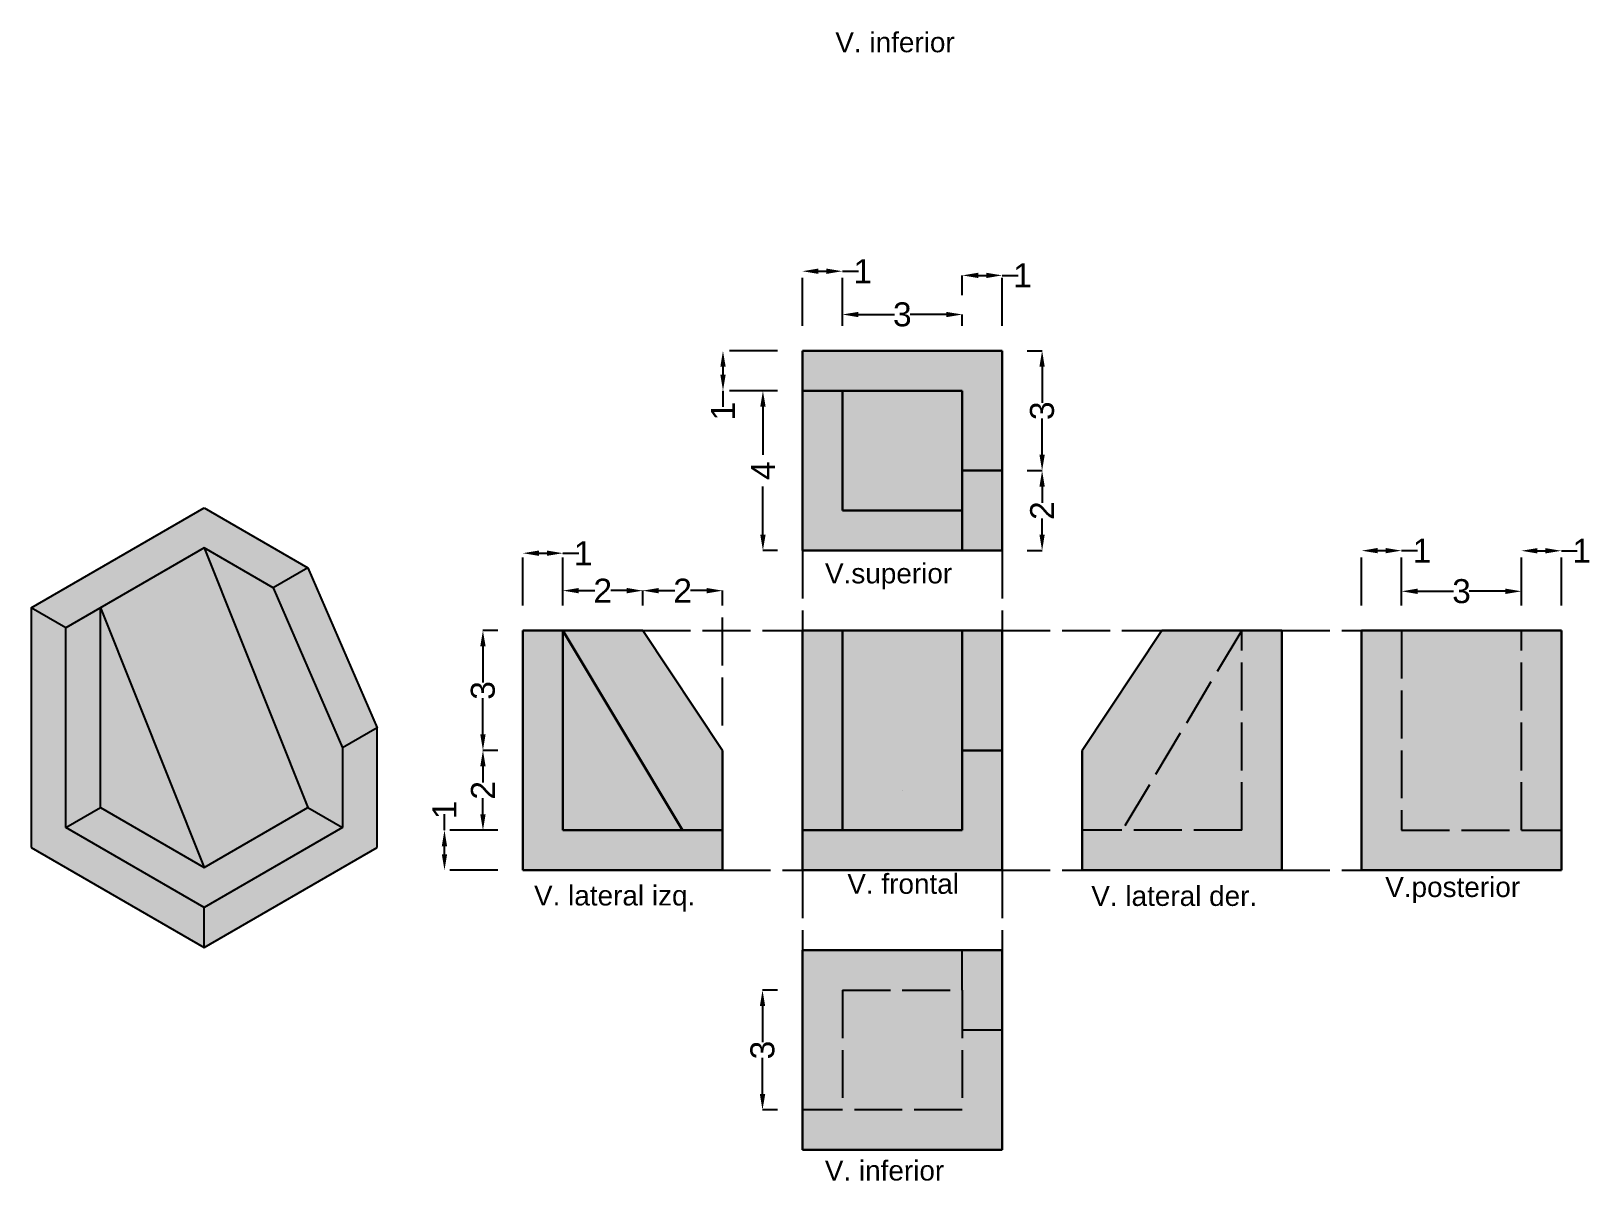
# Model space of a CAD drawing. Header units: millimetres. Extents: x 1502 to 1798, y 2224 to 2310.
# Drawn here: x 1711.93 to 1750.98, y 2224.59 to 2253.36 of the extents above; entities that cross this region are included whole.
import ezdxf

# ---------------------------------------------------------------- set-up
doc = ezdxf.new("R2010")
doc.units = ezdxf.units.MM
doc.header["$LTSCALE"] = 0.1
doc.linetypes.add('ACAD_ISO02W100', pattern=[15, 12, -3])
doc.styles.get("Standard").update_dxf_attribs({"font": 'arial.ttf'})
doc.dimstyles.new('ISO-25', dxfattribs={"dimtxt": 0.6, "dimasz": 0.4, "dimexe": 0, "dimexo": 0.625, "dimgap": 0, "dimtad": 0, "dimtxsty": 'Standard', "dimcen": 2.5, "dimadec": 0, "dimazin": 0, "dimtfac": 1, "dimtmove": 0, "dimatfit": 3, "dimfxl": 1, "dimarcsym": 0})

# ---------------------------------------------------------------- blocks, each defined once
blk = doc.blocks.new('*D92')
at = {"color": 0, "linetype": 'ACAD_ISO02W100', "lineweight": -2, "transparency": 16777216}
for p, q in [((1732.244, 2245.99), (1732.244, 2246.273)), ((1732.644, 2246.273), (1733.547, 2246.273)), ((1734.844, 2246.273), (1733.94, 2246.273)), ((1735.244, 2245.99), (1735.244, 2246.273))]:
    blk.add_line(p, q, dxfattribs=at)
at = {"color": 0, "linetype": 'ACAD_ISO02W100', "transparency": 16777216}
for points in [[(1732.644, 2246.339), (1732.644, 2246.206), (1732.244, 2246.273)], [(1734.844, 2246.339), (1734.844, 2246.206), (1735.244, 2246.273)]]:
    blk.add_solid(points, dxfattribs=at)
at = {"layer": 'Defpoints', "color": 0, "linetype": 'ACAD_ISO02W100', "transparency": 16777216}
for p in [(1735.244, 2246.273), (1732.244, 2245.365), (1735.244, 2245.365)]:
    blk.add_point(p, dxfattribs=at)
at = {"color": 0, "linetype": 'ACAD_ISO02W100', "transparency": 16777216, "insert": (1733.744, 2246.273), "char_height": 0.6, "attachment_point": 5}
blk.add_mtext('3', dxfattribs=at)
blk = doc.blocks.new('*D94')
at = {"color": 0, "linetype": 'ACAD_ISO02W100', "lineweight": -2, "transparency": 16777216}
for p, q in [((1730.619, 2244.365), (1730.254, 2244.365)), ((1730.254, 2243.965), (1730.254, 2242.572)), ((1730.254, 2240.765), (1730.254, 2242.157)), ((1730.619, 2240.365), (1730.254, 2240.365))]:
    blk.add_line(p, q, dxfattribs=at)
at = {"color": 0, "linetype": 'ACAD_ISO02W100', "transparency": 16777216}
for points in [[(1730.188, 2243.965), (1730.321, 2243.965), (1730.254, 2244.365)], [(1730.188, 2240.765), (1730.321, 2240.765), (1730.254, 2240.365)]]:
    blk.add_solid(points, dxfattribs=at)
at = {"layer": 'Defpoints', "color": 0, "linetype": 'ACAD_ISO02W100', "transparency": 16777216}
for p in [(1730.254, 2244.365), (1731.244, 2244.365), (1731.244, 2240.365)]:
    blk.add_point(p, dxfattribs=at)
at = {"color": 0, "linetype": 'ACAD_ISO02W100', "transparency": 16777216, "insert": (1730.254, 2242.365), "char_height": 0.6, "attachment_point": 5, "rotation": 90}
blk.add_mtext('4', dxfattribs=at)
blk = doc.blocks.new('*D96')
at = {"color": 0, "linetype": 'ACAD_ISO02W100', "lineweight": -2, "transparency": 16777216}
for p, q in [((1736.869, 2242.365), (1737.244, 2242.365)), ((1737.244, 2241.965), (1737.244, 2241.563)), ((1737.244, 2240.765), (1737.244, 2241.166)), ((1736.869, 2240.365), (1737.244, 2240.365))]:
    blk.add_line(p, q, dxfattribs=at)
at = {"color": 0, "linetype": 'ACAD_ISO02W100', "transparency": 16777216}
for points in [[(1737.177, 2241.965), (1737.31, 2241.965), (1737.244, 2242.365)], [(1737.177, 2240.765), (1737.31, 2240.765), (1737.244, 2240.365)]]:
    blk.add_solid(points, dxfattribs=at)
at = {"layer": 'Defpoints', "color": 0, "linetype": 'ACAD_ISO02W100', "transparency": 16777216}
for p in [(1736.244, 2242.365), (1737.244, 2242.365), (1736.244, 2240.365)]:
    blk.add_point(p, dxfattribs=at)
at = {"color": 0, "linetype": 'ACAD_ISO02W100', "transparency": 16777216, "insert": (1737.244, 2241.365), "char_height": 0.6, "attachment_point": 5, "rotation": 90}
blk.add_mtext('2', dxfattribs=at)
blk = doc.blocks.new('*D97')
at = {"color": 0, "linetype": 'ACAD_ISO02W100', "lineweight": -2, "transparency": 16777216}
for p, q in [((1736.869, 2245.365), (1737.244, 2245.365)), ((1737.244, 2244.965), (1737.244, 2244.061)), ((1737.244, 2242.765), (1737.244, 2243.668)), ((1736.869, 2242.365), (1737.244, 2242.365))]:
    blk.add_line(p, q, dxfattribs=at)
at = {"color": 0, "linetype": 'ACAD_ISO02W100', "transparency": 16777216}
for points in [[(1737.177, 2244.965), (1737.31, 2244.965), (1737.244, 2245.365)], [(1737.177, 2242.765), (1737.31, 2242.765), (1737.244, 2242.365)]]:
    blk.add_solid(points, dxfattribs=at)
at = {"layer": 'Defpoints', "color": 0, "linetype": 'ACAD_ISO02W100', "transparency": 16777216}
for p in [(1736.244, 2245.365), (1737.244, 2245.365), (1736.244, 2242.365)]:
    blk.add_point(p, dxfattribs=at)
at = {"color": 0, "linetype": 'ACAD_ISO02W100', "transparency": 16777216, "insert": (1737.244, 2243.865), "char_height": 0.6, "attachment_point": 5, "rotation": 90}
blk.add_mtext('3', dxfattribs=at)
blk = doc.blocks.new('*D101')
at = {"color": 0, "linetype": 'ACAD_ISO02W100', "lineweight": -2, "transparency": 16777216}
for p, q in [((1725.244, 2238.99), (1725.244, 2239.362)), ((1725.644, 2239.362), (1726.045, 2239.362)), ((1726.844, 2239.362), (1726.443, 2239.362)), ((1727.244, 2238.99), (1727.244, 2239.362))]:
    blk.add_line(p, q, dxfattribs=at)
at = {"color": 0, "linetype": 'ACAD_ISO02W100', "transparency": 16777216}
for points in [[(1725.644, 2239.429), (1725.644, 2239.295), (1725.244, 2239.362)], [(1726.844, 2239.429), (1726.844, 2239.295), (1727.244, 2239.362)]]:
    blk.add_solid(points, dxfattribs=at)
at = {"layer": 'Defpoints', "color": 0, "linetype": 'ACAD_ISO02W100', "transparency": 16777216}
for p in [(1727.244, 2239.362), (1725.244, 2238.365), (1727.244, 2238.365)]:
    blk.add_point(p, dxfattribs=at)
at = {"color": 0, "linetype": 'ACAD_ISO02W100', "transparency": 16777216, "insert": (1726.244, 2239.362), "char_height": 0.6, "attachment_point": 5}
blk.add_mtext('2', dxfattribs=at)
blk = doc.blocks.new('*D102')
at = {"color": 0, "linetype": 'ACAD_ISO02W100', "lineweight": -2, "transparency": 16777216}
for p, q in [((1727.244, 2238.99), (1727.244, 2239.362)), ((1727.644, 2239.362), (1728.045, 2239.362)), ((1728.844, 2239.362), (1728.443, 2239.362)), ((1729.244, 2235.99), (1729.244, 2239.362))]:
    blk.add_line(p, q, dxfattribs=at)
at = {"color": 0, "linetype": 'ACAD_ISO02W100', "transparency": 16777216}
for points in [[(1727.644, 2239.429), (1727.644, 2239.295), (1727.244, 2239.362)], [(1728.844, 2239.429), (1728.844, 2239.295), (1729.244, 2239.362)]]:
    blk.add_solid(points, dxfattribs=at)
at = {"layer": 'Defpoints', "color": 0, "linetype": 'ACAD_ISO02W100', "transparency": 16777216}
for p in [(1729.244, 2239.362), (1727.244, 2238.365), (1729.244, 2235.365)]:
    blk.add_point(p, dxfattribs=at)
at = {"color": 0, "linetype": 'ACAD_ISO02W100', "transparency": 16777216, "insert": (1728.244, 2239.362), "char_height": 0.6, "attachment_point": 5}
blk.add_mtext('2', dxfattribs=at)
blk = doc.blocks.new('*D104')
at = {"color": 0, "linetype": 'ACAD_ISO02W100', "lineweight": -2, "transparency": 16777216}
for p, q in [((1746.244, 2238.99), (1746.244, 2239.346)), ((1746.644, 2239.346), (1747.547, 2239.346)), ((1748.844, 2239.346), (1747.94, 2239.346)), ((1749.244, 2238.99), (1749.244, 2239.346))]:
    blk.add_line(p, q, dxfattribs=at)
at = {"color": 0, "linetype": 'ACAD_ISO02W100', "transparency": 16777216}
for points in [[(1746.644, 2239.413), (1746.644, 2239.279), (1746.244, 2239.346)], [(1748.844, 2239.413), (1748.844, 2239.279), (1749.244, 2239.346)]]:
    blk.add_solid(points, dxfattribs=at)
at = {"layer": 'Defpoints', "color": 0, "linetype": 'ACAD_ISO02W100', "transparency": 16777216}
for p in [(1749.244, 2239.346), (1746.244, 2238.365), (1749.244, 2238.365)]:
    blk.add_point(p, dxfattribs=at)
at = {"color": 0, "linetype": 'ACAD_ISO02W100', "transparency": 16777216, "insert": (1747.744, 2239.346), "char_height": 0.6, "attachment_point": 5}
blk.add_mtext('3', dxfattribs=at)
blk = doc.blocks.new('*D122')
at = {"color": 0, "linetype": 'ACAD_ISO02W100', "lineweight": -2, "transparency": 16777216}
for p, q in [((1723.619, 2235.365), (1723.244, 2235.365)), ((1723.244, 2234.965), (1723.244, 2234.563)), ((1723.244, 2233.765), (1723.244, 2234.166)), ((1723.619, 2233.365), (1723.244, 2233.365))]:
    blk.add_line(p, q, dxfattribs=at)
at = {"color": 0, "linetype": 'ACAD_ISO02W100', "transparency": 16777216}
for points in [[(1723.177, 2234.965), (1723.311, 2234.965), (1723.244, 2235.365)], [(1723.177, 2233.765), (1723.311, 2233.765), (1723.244, 2233.365)]]:
    blk.add_solid(points, dxfattribs=at)
at = {"layer": 'Defpoints', "color": 0, "linetype": 'ACAD_ISO02W100', "transparency": 16777216}
for p in [(1723.244, 2235.365), (1724.244, 2235.365), (1724.244, 2233.365)]:
    blk.add_point(p, dxfattribs=at)
at = {"color": 0, "linetype": 'ACAD_ISO02W100', "transparency": 16777216, "insert": (1723.244, 2234.365), "char_height": 0.6, "attachment_point": 5, "rotation": 90}
blk.add_mtext('2', dxfattribs=at)
blk = doc.blocks.new('*D123')
at = {"color": 0, "linetype": 'ACAD_ISO02W100', "lineweight": -2, "transparency": 16777216}
for p, q in [((1723.619, 2238.365), (1723.244, 2238.365)), ((1723.244, 2237.965), (1723.244, 2237.061)), ((1723.244, 2235.765), (1723.244, 2236.668)), ((1723.619, 2235.365), (1723.244, 2235.365))]:
    blk.add_line(p, q, dxfattribs=at)
at = {"color": 0, "linetype": 'ACAD_ISO02W100', "transparency": 16777216}
for points in [[(1723.177, 2237.965), (1723.311, 2237.965), (1723.244, 2238.365)], [(1723.177, 2235.765), (1723.311, 2235.765), (1723.244, 2235.365)]]:
    blk.add_solid(points, dxfattribs=at)
at = {"layer": 'Defpoints', "color": 0, "linetype": 'ACAD_ISO02W100', "transparency": 16777216}
for p in [(1723.244, 2238.365), (1724.244, 2238.365), (1724.244, 2235.365)]:
    blk.add_point(p, dxfattribs=at)
at = {"color": 0, "linetype": 'ACAD_ISO02W100', "transparency": 16777216, "insert": (1723.244, 2236.865), "char_height": 0.6, "attachment_point": 5, "rotation": 90}
blk.add_mtext('3', dxfattribs=at)
blk = doc.blocks.new('*D134')
at = {"color": 0, "linetype": 'ACAD_ISO02W100', "lineweight": -2, "transparency": 16777216}
for p, q in [((1730.619, 2229.365), (1730.244, 2229.365)), ((1730.244, 2228.965), (1730.244, 2228.061)), ((1730.244, 2226.765), (1730.244, 2227.668)), ((1730.619, 2226.365), (1730.244, 2226.365))]:
    blk.add_line(p, q, dxfattribs=at)
at = {"color": 0, "linetype": 'ACAD_ISO02W100', "transparency": 16777216}
for points in [[(1730.177, 2228.965), (1730.311, 2228.965), (1730.244, 2229.365)], [(1730.177, 2226.765), (1730.311, 2226.765), (1730.244, 2226.365)]]:
    blk.add_solid(points, dxfattribs=at)
at = {"layer": 'Defpoints', "color": 0, "linetype": 'ACAD_ISO02W100', "transparency": 16777216}
for p in [(1730.244, 2229.365), (1731.244, 2229.365), (1731.244, 2226.365)]:
    blk.add_point(p, dxfattribs=at)
at = {"color": 0, "linetype": 'ACAD_ISO02W100', "transparency": 16777216, "insert": (1730.244, 2227.865), "char_height": 0.6, "attachment_point": 5, "rotation": 90}
blk.add_mtext('3', dxfattribs=at)
blk = doc.blocks.new('*D135')
at = {"color": 0, "linetype": 'ACAD_ISO02W100', "lineweight": -2, "transparency": 16777216}
for p, q in [((1722.281, 2233.365), (1722.281, 2233.765)), ((1723.619, 2233.365), (1722.281, 2233.365)), ((1722.281, 2232.765), (1722.281, 2232.965)), ((1723.619, 2232.365), (1722.281, 2232.365))]:
    blk.add_line(p, q, dxfattribs=at)
at = {"color": 0, "linetype": 'ACAD_ISO02W100', "transparency": 16777216}
for points in [[(1722.214, 2232.965), (1722.347, 2232.965), (1722.281, 2233.365)], [(1722.214, 2232.765), (1722.347, 2232.765), (1722.281, 2232.365)]]:
    blk.add_solid(points, dxfattribs=at)
at = {"layer": 'Defpoints', "color": 0, "linetype": 'ACAD_ISO02W100', "transparency": 16777216}
for p in [(1722.281, 2233.365), (1724.244, 2233.365), (1724.244, 2232.365)]:
    blk.add_point(p, dxfattribs=at)
at = {"color": 0, "linetype": 'ACAD_ISO02W100', "transparency": 16777216, "insert": (1722.281, 2233.875), "char_height": 0.6, "attachment_point": 5, "rotation": 90}
blk.add_mtext('1', dxfattribs=at)
blk = doc.blocks.new('*D136')
at = {"color": 0, "linetype": 'ACAD_ISO02W100', "lineweight": -2, "transparency": 16777216}
for p, q in [((1724.244, 2238.99), (1724.244, 2240.299)), ((1724.644, 2240.299), (1724.844, 2240.299)), ((1725.244, 2238.99), (1725.244, 2240.299)), ((1725.244, 2240.299), (1725.644, 2240.299))]:
    blk.add_line(p, q, dxfattribs=at)
at = {"color": 0, "linetype": 'ACAD_ISO02W100', "transparency": 16777216}
for points in [[(1724.644, 2240.366), (1724.644, 2240.233), (1724.244, 2240.299)], [(1724.844, 2240.366), (1724.844, 2240.233), (1725.244, 2240.299)]]:
    blk.add_solid(points, dxfattribs=at)
at = {"layer": 'Defpoints', "color": 0, "linetype": 'ACAD_ISO02W100', "transparency": 16777216}
for p in [(1725.244, 2240.299), (1724.244, 2238.365), (1725.244, 2238.365)]:
    blk.add_point(p, dxfattribs=at)
at = {"color": 0, "linetype": 'ACAD_ISO02W100', "transparency": 16777216, "insert": (1725.754, 2240.299), "char_height": 0.6, "attachment_point": 5}
blk.add_mtext('1', dxfattribs=at)
blk = doc.blocks.new('*D137')
at = {"color": 0, "linetype": 'ACAD_ISO02W100', "lineweight": -2, "transparency": 16777216}
for p, q in [((1731.244, 2245.99), (1731.244, 2247.356)), ((1731.644, 2247.356), (1731.844, 2247.356)), ((1732.244, 2245.99), (1732.244, 2247.356)), ((1732.244, 2247.356), (1732.644, 2247.356))]:
    blk.add_line(p, q, dxfattribs=at)
at = {"color": 0, "linetype": 'ACAD_ISO02W100', "transparency": 16777216}
for points in [[(1731.644, 2247.423), (1731.644, 2247.289), (1731.244, 2247.356)], [(1731.844, 2247.423), (1731.844, 2247.289), (1732.244, 2247.356)]]:
    blk.add_solid(points, dxfattribs=at)
at = {"layer": 'Defpoints', "color": 0, "linetype": 'ACAD_ISO02W100', "transparency": 16777216}
for p in [(1732.244, 2247.356), (1731.244, 2245.365), (1732.244, 2245.365)]:
    blk.add_point(p, dxfattribs=at)
at = {"color": 0, "linetype": 'ACAD_ISO02W100', "transparency": 16777216, "insert": (1732.754, 2247.356), "char_height": 0.6, "attachment_point": 5}
blk.add_mtext('1', dxfattribs=at)
blk = doc.blocks.new('*D138')
at = {"color": 0, "linetype": 'ACAD_ISO02W100', "lineweight": -2, "transparency": 16777216}
for p, q in [((1735.244, 2246.756), (1735.244, 2247.252)), ((1735.644, 2247.252), (1735.844, 2247.252)), ((1736.244, 2245.99), (1736.244, 2247.252)), ((1736.244, 2247.252), (1736.644, 2247.252))]:
    blk.add_line(p, q, dxfattribs=at)
at = {"color": 0, "linetype": 'ACAD_ISO02W100', "transparency": 16777216}
for points in [[(1735.644, 2247.318), (1735.644, 2247.185), (1735.244, 2247.252)], [(1735.844, 2247.318), (1735.844, 2247.185), (1736.244, 2247.252)]]:
    blk.add_solid(points, dxfattribs=at)
at = {"layer": 'Defpoints', "color": 0, "linetype": 'ACAD_ISO02W100', "transparency": 16777216}
for p in [(1736.244, 2247.252), (1735.244, 2246.131), (1736.244, 2245.365)]:
    blk.add_point(p, dxfattribs=at)
at = {"color": 0, "linetype": 'ACAD_ISO02W100', "transparency": 16777216, "insert": (1736.754, 2247.252), "char_height": 0.6, "attachment_point": 5}
blk.add_mtext('1', dxfattribs=at)
blk = doc.blocks.new('*D139')
at = {"color": 0, "linetype": 'ACAD_ISO02W100', "lineweight": -2, "transparency": 16777216}
for p, q in [((1730.619, 2245.365), (1729.254, 2245.365)), ((1729.254, 2244.965), (1729.254, 2244.765)), ((1730.619, 2244.365), (1729.254, 2244.365)), ((1729.254, 2244.365), (1729.254, 2243.965))]:
    blk.add_line(p, q, dxfattribs=at)
at = {"color": 0, "linetype": 'ACAD_ISO02W100', "transparency": 16777216}
for points in [[(1729.188, 2244.965), (1729.321, 2244.965), (1729.254, 2245.365)], [(1729.188, 2244.765), (1729.321, 2244.765), (1729.254, 2244.365)]]:
    blk.add_solid(points, dxfattribs=at)
at = {"layer": 'Defpoints', "color": 0, "linetype": 'ACAD_ISO02W100', "transparency": 16777216}
for p in [(1731.244, 2245.365), (1729.254, 2244.365), (1731.244, 2244.365)]:
    blk.add_point(p, dxfattribs=at)
at = {"color": 0, "linetype": 'ACAD_ISO02W100', "transparency": 16777216, "insert": (1729.254, 2243.854), "char_height": 0.6, "attachment_point": 5, "rotation": 90}
blk.add_mtext('1', dxfattribs=at)
blk = doc.blocks.new('*D140')
at = {"color": 0, "linetype": 'ACAD_ISO02W100', "lineweight": -2, "transparency": 16777216}
for p, q in [((1745.244, 2238.99), (1745.244, 2240.363)), ((1745.644, 2240.363), (1745.844, 2240.363)), ((1746.244, 2238.99), (1746.244, 2240.363)), ((1746.244, 2240.363), (1746.644, 2240.363))]:
    blk.add_line(p, q, dxfattribs=at)
at = {"color": 0, "linetype": 'ACAD_ISO02W100', "transparency": 16777216}
for points in [[(1745.644, 2240.43), (1745.644, 2240.297), (1745.244, 2240.363)], [(1745.844, 2240.43), (1745.844, 2240.297), (1746.244, 2240.363)]]:
    blk.add_solid(points, dxfattribs=at)
at = {"layer": 'Defpoints', "color": 0, "linetype": 'ACAD_ISO02W100', "transparency": 16777216}
for p in [(1746.244, 2240.363), (1745.244, 2238.365), (1746.244, 2238.365)]:
    blk.add_point(p, dxfattribs=at)
at = {"color": 0, "linetype": 'ACAD_ISO02W100', "transparency": 16777216, "insert": (1746.754, 2240.363), "char_height": 0.6, "attachment_point": 5}
blk.add_mtext('1', dxfattribs=at)
blk = doc.blocks.new('*D141')
at = {"color": 0, "linetype": 'ACAD_ISO02W100', "lineweight": -2, "transparency": 16777216}
for p, q in [((1749.244, 2238.99), (1749.244, 2240.36)), ((1749.644, 2240.36), (1749.844, 2240.36)), ((1750.244, 2238.99), (1750.244, 2240.36)), ((1750.244, 2240.36), (1750.644, 2240.36))]:
    blk.add_line(p, q, dxfattribs=at)
at = {"color": 0, "linetype": 'ACAD_ISO02W100', "transparency": 16777216}
for points in [[(1749.644, 2240.427), (1749.644, 2240.293), (1749.244, 2240.36)], [(1749.844, 2240.427), (1749.844, 2240.293), (1750.244, 2240.36)]]:
    blk.add_solid(points, dxfattribs=at)
at = {"layer": 'Defpoints', "color": 0, "linetype": 'ACAD_ISO02W100', "transparency": 16777216}
for p in [(1750.244, 2240.36), (1749.244, 2238.365), (1750.244, 2238.365)]:
    blk.add_point(p, dxfattribs=at)
at = {"color": 0, "linetype": 'ACAD_ISO02W100', "transparency": 16777216, "insert": (1750.754, 2240.36), "char_height": 0.6, "attachment_point": 5}
blk.add_mtext('1', dxfattribs=at)

msp = doc.modelspace()

# ---------------------------------------------------------------- hatches: boundary and pattern name
at = {"linetype": 'ACAD_ISO02W100', "lineweight": 30, "true_color": 0xddb3d4}
h = msp.add_hatch(color=254, dxfattribs=at)
h.dxf.hatch_style = 1
h.paths.add_polyline_path([(1716.264, 2241.431), (1711.934, 2238.931), (1712.8, 2238.431), (1716.264, 2240.431), (1717.996, 2239.431), (1718.862, 2239.931)])
h.paths.add_polyline_path([(1736.244, 2245.365), (1731.244, 2245.365), (1731.244, 2244.365), (1735.244, 2244.365), (1735.244, 2242.365), (1736.244, 2242.365), (1736.244, 2243.365)])
at = {"linetype": 'ACAD_ISO02W100', "lineweight": 30, "true_color": 0xadddf7}
h = msp.add_hatch(color=141, dxfattribs=at)
h.dxf.hatch_style = 1
h.paths.add_polyline_path([(1719.728, 2233.431), (1718.862, 2233.931), (1716.264, 2232.431), (1713.666, 2233.931), (1712.8, 2233.431), (1716.264, 2231.431)])
h.paths.add_polyline_path([(1735.244, 2241.365), (1732.244, 2241.365), (1732.244, 2244.365), (1731.244, 2244.365), (1731.244, 2243.365), (1731.244, 2240.365), (1735.244, 2240.365)])
at = {"linetype": 'ACAD_ISO02W100', "lineweight": 30, "true_color": 0xe5e878}
h = msp.add_hatch(color=61, dxfattribs=at)
h.dxf.hatch_style = 1
h.paths.add_polyline_path([(1716.264, 2240.431), (1713.666, 2238.931), (1716.264, 2232.431), (1718.862, 2233.931)])
h.paths.add_polyline_path([(1735.244, 2238.365), (1732.244, 2238.365), (1732.244, 2233.365), (1735.244, 2233.365)])
h.paths.add_polyline_path([(1735.244, 2244.365), (1732.244, 2244.365), (1732.244, 2241.365), (1735.244, 2241.365), (1735.244, 2242.365)])
at = {"linetype": 'ACAD_ISO02W100', "lineweight": 30, "true_color": 0xfeeab9}
h = msp.add_hatch(color=254, dxfattribs=at)
h.dxf.hatch_style = 1
h.paths.add_polyline_path([(1718.862, 2239.931), (1717.996, 2239.431), (1719.728, 2235.431), (1720.594, 2235.931)])
h.paths.add_polyline_path([(1736.244, 2238.365), (1735.244, 2238.365), (1735.244, 2235.365), (1736.244, 2235.365)])
h.paths.add_polyline_path([(1736.244, 2241.365), (1736.244, 2242.365), (1735.244, 2242.365), (1735.244, 2240.365), (1736.244, 2240.365)])
at = {"linetype": 'Continuous', "true_color": 0xddb3d4}
h = msp.add_hatch(color=254, dxfattribs=at)
h.dxf.hatch_style = 1
h.paths.add_polyline_path([(1716.264, 2241.431), (1711.934, 2238.931), (1712.8, 2238.431), (1716.264, 2240.431), (1717.996, 2239.431), (1718.862, 2239.931)])
at = {"linetype": 'Continuous', "true_color": 0xcecce6}
h = msp.add_hatch(color=254, dxfattribs=at)
h.dxf.hatch_style = 1
h.paths.add_polyline_path([(1713.666, 2238.931), (1712.8, 2238.431), (1712.8, 2233.431), (1713.666, 2233.931)])
h.paths.add_polyline_path([(1717.996, 2239.431), (1716.264, 2240.431), (1718.862, 2233.931), (1719.728, 2233.431), (1719.728, 2235.431)])
at = {"linetype": 'Continuous', "true_color": 0xedee99}
h = msp.add_hatch(color=61, dxfattribs=at)
h.dxf.hatch_style = 1
h.paths.add_polyline_path([(1716.264, 2240.431), (1713.666, 2238.931), (1716.264, 2232.431), (1718.862, 2233.931)])
at = {"linetype": 'Continuous', "true_color": 0xfeeab9}
h = msp.add_hatch(color=254, dxfattribs=at)
h.dxf.hatch_style = 1
h.paths.add_polyline_path([(1718.862, 2239.931), (1717.996, 2239.431), (1719.728, 2235.431), (1720.594, 2235.931)])
at = {"linetype": 'Continuous', "true_color": 0xf7abae}
h = msp.add_hatch(color=241, dxfattribs=at)
h.dxf.hatch_style = 1
h.paths.add_polyline_path([(1712.8, 2238.431), (1711.934, 2238.931), (1711.934, 2232.931), (1716.264, 2230.431), (1716.264, 2231.431), (1712.8, 2233.431)])
at = {"linetype": 'ACAD_ISO02W100', "lineweight": 30, "true_color": 0xf7abae}
h = msp.add_hatch(color=241, dxfattribs=at)
h.dxf.hatch_style = 1
h.paths.add_polyline_path([(1716.264, 2231.431), (1712.8, 2233.431), (1712.8, 2238.431), (1711.934, 2238.931), (1711.934, 2232.931), (1716.264, 2230.431)])
h.paths.add_polyline_path([(1725.244, 2238.365), (1724.244, 2238.365), (1724.244, 2232.365), (1729.244, 2232.365), (1729.244, 2233.365), (1728.244, 2233.365), (1725.244, 2233.365)])
h.paths.add_polyline_path([(1743.244, 2238.365), (1742.244, 2238.365), (1742.244, 2233.365), (1738.244, 2233.365), (1738.244, 2232.365), (1743.244, 2232.365)])
h.paths.add_polyline_path([(1742.244, 2238.365), (1739.244, 2233.365), (1742.244, 2233.365)], flags=16)
h.paths.add_polyline_path([(1742.244, 2238.365), (1740.244, 2238.365), (1738.244, 2235.365), (1738.244, 2233.365), (1739.244, 2233.365)], flags=17)
at = {"linetype": 'ACAD_ISO02W100', "lineweight": 30, "true_color": 0xcecce6}
h = msp.add_hatch(color=254, dxfattribs=at)
h.dxf.hatch_style = 1
h.paths.add_polyline_path([(1713.666, 2238.931), (1712.8, 2238.431), (1712.8, 2233.431), (1713.666, 2233.931)])
h.paths.add_polyline_path([(1732.244, 2238.365), (1731.244, 2238.365), (1731.244, 2234.365), (1731.244, 2233.365), (1732.244, 2233.365)])
at = {"linetype": 'Continuous', "true_color": 0xd7ebd2}
h = msp.add_hatch(color=254, dxfattribs=at)
h.dxf.hatch_style = 1
h.paths.add_polyline_path([(1713.666, 2238.931), (1713.666, 2233.931), (1716.264, 2232.431)])
at = {"linetype": 'ACAD_ISO02W100', "lineweight": 30, "true_color": 0xd7ebd2}
h = msp.add_hatch(color=254, dxfattribs=at)
h.dxf.hatch_style = 1
h.paths.add_polyline_path([(1713.666, 2238.931), (1713.666, 2233.931), (1716.264, 2232.431)])
h.paths.add_polyline_path([(1725.244, 2238.365), (1725.244, 2233.365), (1728.244, 2233.365)])
at = {"linetype": 'ACAD_ISO02W100', "lineweight": 30, "true_color": 0xcecce6}
h = msp.add_hatch(color=254, dxfattribs=at)
h.dxf.hatch_style = 1
h.paths.add_polyline_path([(1729.244, 2235.365), (1727.244, 2238.365), (1725.244, 2238.365), (1728.244, 2233.365), (1729.244, 2233.365)])
at = {"linetype": 'ACAD_ISO02W100', "lineweight": 30, "true_color": 0x939598}
h = msp.add_hatch(color=252, dxfattribs=at)
h.dxf.hatch_style = 1
h.paths.add_polyline_path([(1750.244, 2234.365), (1745.244, 2234.365), (1745.244, 2232.365), (1750.244, 2232.365)])
h.paths.add_polyline_path([(1750.244, 2237.365), (1750.244, 2238.365), (1745.244, 2238.365), (1745.244, 2237.365), (1745.244, 2234.365), (1750.244, 2234.365)])
at = {"linetype": 'Continuous', "true_color": 0xffffff}
h = msp.add_hatch(color=7, dxfattribs=at)
h.dxf.hatch_style = 1
h.paths.add_polyline_path([(1720.594, 2235.931), (1719.728, 2235.431), (1719.728, 2233.431), (1716.264, 2231.431), (1716.264, 2230.431), (1720.594, 2232.931)])
at = {"linetype": 'ACAD_ISO02W100', "lineweight": 30, "true_color": 0xffffff}
h = msp.add_hatch(color=7, dxfattribs=at)
h.dxf.hatch_style = 1
h.paths.add_polyline_path([(1736.244, 2234.365), (1736.244, 2235.365), (1735.244, 2235.365), (1735.244, 2233.365), (1731.244, 2233.365), (1731.244, 2232.365), (1736.244, 2232.365)])
at = {"linetype": 'Continuous', "true_color": 0xadddf7}
h = msp.add_hatch(color=141, dxfattribs=at)
h.dxf.hatch_style = 1
h.paths.add_polyline_path([(1713.666, 2233.931), (1712.8, 2233.431), (1716.264, 2231.431), (1719.728, 2233.431), (1718.862, 2233.931), (1716.264, 2232.431)])
at = {"linetype": 'ACAD_ISO02W100', "lineweight": 30, "true_color": 0x636466}
h = msp.add_hatch(color=251, dxfattribs=at)
h.dxf.hatch_style = 1
h.paths.add_polyline_path([(1736.244, 2230.365), (1731.244, 2230.365), (1731.244, 2227.365), (1733.244, 2227.365), (1736.244, 2227.365)])
h.paths.add_polyline_path([(1736.244, 2227.365), (1733.244, 2227.365), (1731.244, 2227.365), (1731.244, 2225.365), (1736.244, 2225.365)])

# ---------------------------------------------------------------- linework, layer by layer
at = {"linetype": 'Continuous', "lineweight": 30}
for p, q in [((1731.244, 2243.365), (1731.244, 2245.365)), ((1731.244, 2245.365), (1736.244, 2245.365)), ((1736.244, 2245.365), (1736.244, 2243.365)), ((1731.244, 2243.365), (1731.244, 2240.365)), ((1736.244, 2240.365), (1736.244, 2243.365)), ((1731.244, 2240.365), (1736.244, 2240.365)), ((1724.244, 2238.365), (1724.244, 2232.365)), ((1731.244, 2234.365), (1731.244, 2238.365)), ((1731.244, 2238.365), (1736.244, 2238.365)), ((1736.244, 2238.365), (1736.244, 2234.365)), ((1743.244, 2238.365), (1743.244, 2232.365)), ((1745.244, 2237.365), (1745.244, 2238.365)), ((1745.244, 2238.365), (1750.244, 2238.365)), ((1750.244, 2238.365), (1750.244, 2237.365)), ((1745.244, 2232.365), (1745.244, 2237.365)), ((1750.244, 2237.365), (1750.244, 2232.365)), ((1731.244, 2234.365), (1731.244, 2232.365)), ((1736.244, 2232.365), (1736.244, 2234.365)), ((1745.244, 2232.365), (1745.244, 2234.365)), ((1724.244, 2232.365), (1729.244, 2232.365)), ((1731.244, 2232.365), (1736.244, 2232.365)), ((1743.244, 2232.365), (1738.244, 2232.365)), ((1750.244, 2232.365), (1745.244, 2232.365)), ((1731.244, 2230.365), (1736.244, 2230.365)), ((1731.244, 2225.365), (1731.244, 2230.365)), ((1731.244, 2230.365), (1731.244, 2227.365)), ((1736.244, 2230.365), (1736.244, 2225.365)), ((1736.244, 2225.365), (1731.244, 2225.365))]:
    msp.add_line(p, q, dxfattribs=at)
at = {"lineweight": 30}
for p, q in [((1731.244, 2245.365), (1731.244, 2244.365)), ((1731.244, 2244.365), (1735.244, 2244.365)), ((1732.244, 2241.365), (1732.244, 2244.365)), ((1735.244, 2244.365), (1735.244, 2242.365)), ((1735.244, 2242.365), (1736.244, 2242.365)), ((1735.244, 2242.365), (1735.244, 2240.365)), ((1735.244, 2241.365), (1732.244, 2241.365)), ((1735.244, 2240.365), (1735.244, 2241.365)), ((1736.244, 2240.365), (1736.244, 2241.365)), ((1724.244, 2238.365), (1727.244, 2238.365)), ((1725.244, 2233.365), (1725.244, 2238.365)), ((1725.244, 2238.365), (1728.244, 2233.365)), ((1729.244, 2235.365), (1727.244, 2238.365)), ((1731.244, 2238.365), (1732.244, 2238.365)), ((1732.244, 2238.365), (1732.244, 2233.365)), ((1735.244, 2233.365), (1735.244, 2238.365)), ((1738.244, 2235.365), (1740.244, 2238.365)), ((1743.244, 2238.365), (1740.244, 2238.365)), ((1729.244, 2232.365), (1729.244, 2235.365)), ((1735.244, 2235.365), (1736.244, 2235.365)), ((1738.244, 2233.365), (1738.244, 2235.365)), ((1729.244, 2233.365), (1725.244, 2233.365)), ((1729.244, 2233.365), (1728.244, 2233.365)), ((1729.244, 2232.365), (1729.244, 2233.365)), ((1731.244, 2232.365), (1731.244, 2233.365)), ((1731.244, 2233.365), (1735.244, 2233.365)), ((1738.244, 2232.365), (1738.244, 2233.365))]:
    msp.add_line(p, q, dxfattribs=at)
at = {"linetype": 'Continuous'}
for p, q in [((1711.934, 2238.931), (1716.264, 2241.431)), ((1716.264, 2241.431), (1718.862, 2239.931)), ((1716.264, 2240.431), (1712.8, 2238.431)), ((1717.996, 2239.431), (1716.264, 2240.431)), ((1716.264, 2240.431), (1718.862, 2233.931)), ((1718.862, 2239.931), (1717.996, 2239.431)), ((1718.862, 2239.931), (1720.594, 2235.931)), ((1717.996, 2239.431), (1719.728, 2235.431)), ((1712.8, 2238.431), (1711.934, 2238.931)), ((1711.934, 2238.931), (1711.934, 2232.931)), ((1713.666, 2233.931), (1713.666, 2238.931)), ((1713.666, 2238.931), (1716.264, 2232.431)), ((1712.8, 2233.431), (1712.8, 2238.431)), ((1720.594, 2235.931), (1719.728, 2235.431)), ((1720.594, 2232.931), (1720.594, 2235.931)), ((1719.728, 2235.431), (1719.728, 2233.431)), ((1712.8, 2233.431), (1713.666, 2233.931)), ((1713.666, 2233.931), (1716.264, 2232.431)), ((1716.264, 2232.431), (1718.862, 2233.931)), ((1718.862, 2233.931), (1719.728, 2233.431)), ((1716.264, 2231.431), (1712.8, 2233.431)), ((1719.728, 2233.431), (1716.264, 2231.431)), ((1711.934, 2232.931), (1716.264, 2230.431)), ((1716.264, 2230.431), (1720.594, 2232.931)), ((1716.264, 2230.431), (1716.264, 2231.431))]:
    msp.add_line(p, q, dxfattribs=at)
at = {"linetype": 'ACAD_ISO02W100'}
for p, q in [((1731.244, 2240.365), (1731.244, 2238.365)), ((1736.244, 2240.365), (1736.244, 2238.365)), ((1727.244, 2238.365), (1731.244, 2238.365)), ((1736.244, 2238.365), (1740.244, 2238.365)), ((1742.244, 2238.365), (1739.244, 2233.365)), ((1742.244, 2233.365), (1742.244, 2238.365)), ((1743.244, 2238.365), (1745.244, 2238.365)), ((1746.244, 2238.365), (1746.244, 2233.365)), ((1749.244, 2233.365), (1749.244, 2238.365)), ((1742.244, 2233.365), (1738.244, 2233.365)), ((1746.244, 2233.365), (1749.244, 2233.365)), ((1749.244, 2233.365), (1750.244, 2233.365)), ((1729.244, 2232.365), (1731.244, 2232.365)), ((1731.244, 2232.365), (1731.244, 2230.365)), ((1736.244, 2232.365), (1738.244, 2232.365)), ((1736.244, 2232.365), (1736.244, 2230.365)), ((1743.244, 2232.365), (1745.244, 2232.365)), ((1735.244, 2229.365), (1735.244, 2230.365)), ((1732.244, 2229.365), (1735.244, 2229.365)), ((1732.244, 2229.365), (1732.244, 2226.365)), ((1735.244, 2229.365), (1735.244, 2226.365)), ((1736.244, 2228.365), (1735.244, 2228.365)), ((1732.244, 2226.365), (1731.244, 2226.365)), ((1735.244, 2226.365), (1732.244, 2226.365))]:
    msp.add_line(p, q, dxfattribs=at)
at = {"linetype": 'ACAD_ISO02W100', "lineweight": 30}
for p, q in [((1745.244, 2238.365), (1746.244, 2238.365)), ((1733.744, 2234.365), (1733.744, 2234.365)), ((1735.244, 2230.365), (1732.244, 2230.365)), ((1736.244, 2230.365), (1735.244, 2230.365)), ((1732.244, 2229.365), (1732.244, 2229.365)), ((1736.244, 2225.365), (1736.244, 2228.365))]:
    msp.add_line(p, q, dxfattribs=at)

# ---------------------------------------------------------------- texts
at = {"linetype": 'ACAD_ISO02W100', "lineweight": 30, "char_height": 0.5, "attachment_point": 1}
for s, insert in [('V. inferior', (1732.067, 2253.336)), ('V.superior', (1731.808, 2240.044)), ('V. lateral izq.', (1724.523, 2231.983)), ('V. frontal', (1732.367, 2232.275)), ('V. lateral der.', (1738.475, 2231.972)), ('V.posterior', (1745.834, 2232.195)), ('V. inferior', (1731.804, 2225.1))]:
    msp.add_mtext_dynamic_manual_height_columns(s, width=4.80195, gutter_width=12.5, heights=[0], dxfattribs=dict(at, insert=insert))

# ---------------------------------------------------------------- dimensions: what is measured, and where the dimension line sits
at = {"linetype": 'ACAD_ISO02W100'}
for base, p1, p2, picture, middle in [((1732.244, 2247.356), (1731.244, 2245.365), (1732.244, 2245.365), '*D137', (1732.754, 2247.356)), ((1736.244, 2247.252), (1735.244, 2246.131), (1736.244, 2245.365), '*D138', (1736.754, 2247.252)), ((1725.244, 2240.299), (1724.244, 2238.365), (1725.244, 2238.365), '*D136', (1725.754, 2240.299)), ((1746.244, 2240.363), (1745.244, 2238.365), (1746.244, 2238.365), '*D140', (1746.754, 2240.363)), ((1750.244, 2240.36), (1749.244, 2238.365), (1750.244, 2238.365), '*D141', (1750.754, 2240.36))]:
    dim = msp.add_linear_dim(base=base, p1=p1, p2=p2, dimstyle='ISO-25', dxfattribs=at)
    dim.commit()
    dim.dimension.update_dxf_attribs({"geometry": picture, "text_midpoint": middle})
for base, p1, p2, picture, middle in [((1735.244, 2246.273), (1732.244, 2245.365), (1735.244, 2245.365), '*D92', (1733.744, 2246.273)), ((1727.244, 2239.362), (1725.244, 2238.365), (1727.244, 2238.365), '*D101', (1726.244, 2239.362)), ((1729.244, 2239.362), (1727.244, 2238.365), (1729.244, 2235.365), '*D102', (1728.244, 2239.362)), ((1749.244, 2239.346), (1746.244, 2238.365), (1749.244, 2238.365), '*D104', (1747.744, 2239.346))]:
    dim = msp.add_linear_dim(base=base, p1=p1, p2=p2, dimstyle='ISO-25', override={"dimtmove": 1}, dxfattribs=at)
    dim.commit()
    dim.dimension.update_dxf_attribs({"geometry": picture, "text_midpoint": middle})
for base, p1, p2, picture, middle in [((1729.254, 2244.365), (1731.244, 2245.365), (1731.244, 2244.365), '*D139', (1729.254, 2243.854)), ((1730.254, 2244.365), (1731.244, 2240.365), (1731.244, 2244.365), '*D94', (1730.254, 2242.365)), ((1737.244, 2242.365), (1736.244, 2240.365), (1736.244, 2242.365), '*D96', (1737.244, 2241.365)), ((1723.244, 2235.365), (1724.244, 2233.365), (1724.244, 2235.365), '*D122', (1723.244, 2234.365)), ((1722.281, 2233.365), (1724.244, 2232.365), (1724.244, 2233.365), '*D135', (1722.281, 2233.875)), ((1730.244, 2229.365), (1731.244, 2226.365), (1731.244, 2229.365), '*D134', (1730.244, 2227.865))]:
    dim = msp.add_linear_dim(base=base, p1=p1, p2=p2, angle=90, dimstyle='ISO-25', dxfattribs=at)
    dim.commit()
    dim.dimension.update_dxf_attribs({"geometry": picture, "text_midpoint": middle})
for base, p1, p2, picture, middle in [((1737.244, 2245.365), (1736.244, 2242.365), (1736.244, 2245.365), '*D97', (1737.244, 2243.865)), ((1723.244, 2238.365), (1724.244, 2235.365), (1724.244, 2238.365), '*D123', (1723.244, 2236.865))]:
    dim = msp.add_linear_dim(base=base, p1=p1, p2=p2, angle=90, dimstyle='ISO-25', override={"dimtmove": 1}, dxfattribs=at)
    dim.commit()
    dim.dimension.update_dxf_attribs({"geometry": picture, "text_midpoint": middle})

doc.saveas('drawing.dxf')
